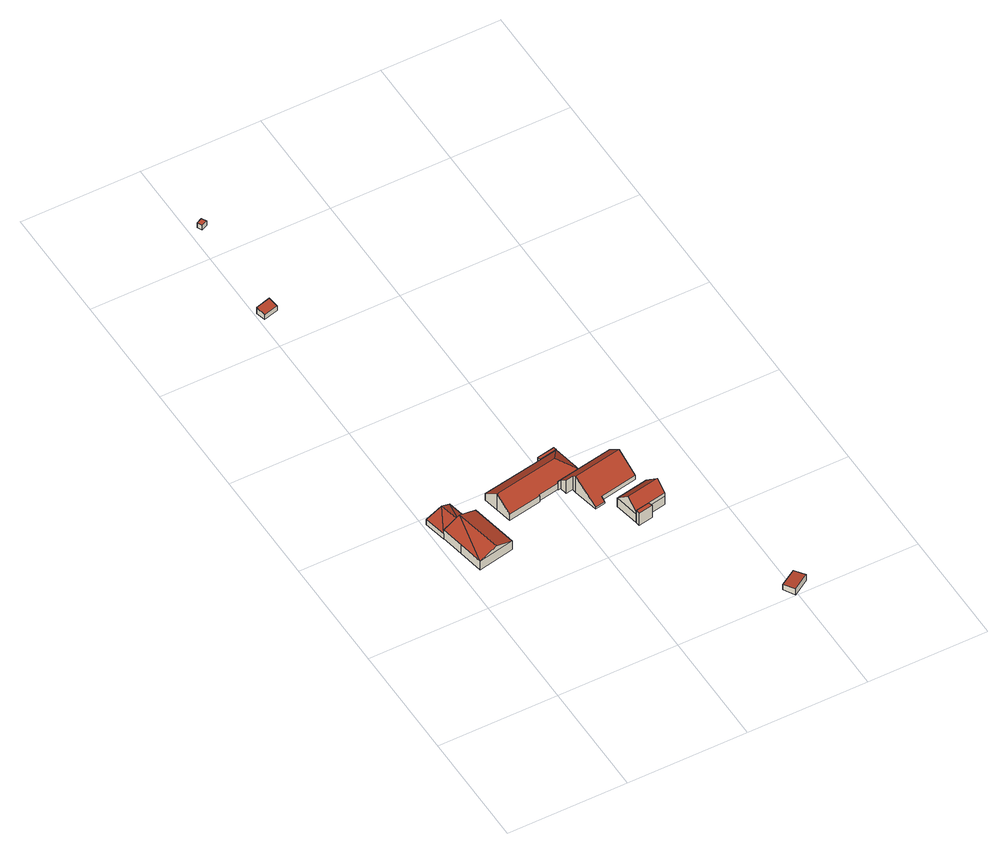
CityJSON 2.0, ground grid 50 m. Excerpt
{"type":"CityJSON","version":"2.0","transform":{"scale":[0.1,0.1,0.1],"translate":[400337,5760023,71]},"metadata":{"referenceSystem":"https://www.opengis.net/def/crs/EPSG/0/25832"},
"CityObjects":{
"building1":{"type":"Building","attributes":{"Gemeindeschluessel":"05515000","Geometrietyp2DReferenz":"3000","function":"31001_2700","roofType":"3100","measuredHeight":4.55},"geometry":[{"type":"Solid","lod":"2","boundaries":[[[[0,1,2,3]],[[4,5,1,0]],[[6,7,5,4]],[[3,2,7,6]],[[0,8,4]],[[6,9,3]],[[3,9,8]],[[8,0,3]],[[9,6,4]],[[4,8,9]],[[1,5,7,2]]]],"semantics":{"surfaces":[{"type":"WallSurface"},{"type":"RoofSurface"},{"type":"GroundSurface"}],"values":[[0,0,0,0,0,0,1,1,1,1,2]]}}]},
"building2":{"type":"Building","attributes":{"Gemeindeschluessel":"05515000","Geometrietyp2DReferenz":"3000","function":"31001_2000","roofType":"5000","measuredHeight":7.17},"geometry":[{"type":"Solid","lod":"2","boundaries":[[[[10,11,12,13]],[[14,15,11,10]],[[16,17,15,14]],[[18,19,17,16]],[[20,21,19,18]],[[13,12,21,20]],[[10,22,23,24,14]],[[24,23,16]],[[20,18,16,23]],[[22,10,13]],[[23,22,13,20]],[[24,16,14]],[[11,15,17,19,21,12]]]],"semantics":{"surfaces":[{"type":"WallSurface"},{"type":"RoofSurface"},{"type":"GroundSurface"}],"values":[[0,0,0,0,0,0,1,1,1,0,0,0,2]]}}]},
"building3":{"type":"Building","attributes":{"Gemeindeschluessel":"05515000","Geometrietyp2DReferenz":"3000","function":"51009_1610","roofType":"2100","measuredHeight":3.24},"geometry":[{"type":"Solid","lod":"2","boundaries":[[[[25,26,27,28]],[[29,30,26,25]],[[31,32,30,29]],[[28,27,32,31]],[[29,25,28,31]],[[26,30,32,27]]]],"semantics":{"surfaces":[{"type":"WallSurface"},{"type":"RoofSurface"},{"type":"GroundSurface"}],"values":[[0,0,0,0,1,2]]}}]},
"building4":{"type":"Building","attributes":{"Gemeindeschluessel":"05515000","Geometrietyp2DReferenz":"3000","function":"31001_1000"},"address":[{"country":"Germany","locality":"Münster","thoroughfareNumber":"6","thoroughfareName":"Twerenfeldweg"}],"children":["building4-1","building4-2","building4-3"]},
"building4-1":{"type":"BuildingPart","attributes":{"roofType":"5000","measuredHeight":8.41},"parents":["building4"],"geometry":[{"type":"Solid","lod":"2","boundaries":[[[[33,34,35,36]],[[37,38,34,33]],[[39,40,38,37]],[[41,42,40,39]],[[43,44,42,41]],[[45,46,47,48]],[[49,50,46,45]],[[51,52,53,54]],[[36,35,52,51]],[[45,48,55,49]],[[43,41,39,55,48]],[[37,33,36,51,54,49,55,39]],[[34,38,40,42,44,47,46,50,53,52,35]],[[44,43,48,47]],[[50,49,54,53]]]],"semantics":{"surfaces":[{"type":"WallSurface"},{"type":"RoofSurface"},{"type":"GroundSurface"},{"type":"ClosureSurface"}],"values":[[0,0,0,0,0,0,0,0,0,1,1,1,2,3,3]]}}]},
"building4-2":{"type":"BuildingPart","attributes":{"roofType":"1000","measuredHeight":3.6},"parents":["building4"],"geometry":[{"type":"Solid","lod":"2","boundaries":[[[[56,57,44,43,58]],[[59,60,57,56]],[[61,48,47,60,59]],[[59,56,58,61]],[[57,60,47,44]],[[48,61,58,43]],[[44,47,48,43]]]],"semantics":{"surfaces":[{"type":"WallSurface"},{"type":"RoofSurface"},{"type":"GroundSurface"},{"type":"ClosureSurface"}],"values":[[0,0,0,1,2,0,3]]}}]},
"building4-3":{"type":"BuildingPart","attributes":{"roofType":"3100","measuredHeight":8.32},"parents":["building4"],"geometry":[{"type":"Solid","lod":"2","boundaries":[[[[62,63,64,65]],[[66,52,63,62]],[[67,54,53,52,66]],[[68,69,50,49,70]],[[71,72,69,68]],[[73,74,72,71]],[[75,76,74,73]],[[77,78,76,75]],[[79,80,78,77]],[[81,82,80,79]],[[83,84,82,81]],[[85,86,84,83]],[[65,64,86,85]],[[79,77,75,73,71,81]],[[68,70,67,66,62,65,85,83,81,71]],[[63,52,53,50,69,72,74,76,78,80,82,84,86,64]],[[54,67,70,49]],[[50,53,54,49]]]],"semantics":{"surfaces":[{"type":"WallSurface"},{"type":"RoofSurface"},{"type":"GroundSurface"},{"type":"ClosureSurface"}],"values":[[0,0,0,0,0,0,0,0,0,0,0,0,0,1,1,2,0,3]]}}]},
"building5":{"type":"Building","attributes":{"Gemeindeschluessel":"05515000","Geometrietyp2DReferenz":"3000","function":"31001_2500","roofType":"1000","measuredHeight":2.58},"address":[{"country":"Germany","locality":"Münster","thoroughfareNumber":"343b","thoroughfareName":"Rüschhausweg"}],"geometry":[{"type":"Solid","lod":"2","boundaries":[[[[87,88,89,90]],[[91,92,88,87]],[[93,94,92,91]],[[90,89,94,93]],[[91,87,90,93]],[[88,92,94,89]]]],"semantics":{"surfaces":[{"type":"WallSurface"},{"type":"RoofSurface"},{"type":"GroundSurface"}],"values":[[0,0,0,0,1,2]]}}]},
"building6":{"type":"Building","attributes":{"Gemeindeschluessel":"05515000","Geometrietyp2DReferenz":"3000","function":"31001_1000"},"address":[{"country":"Germany","locality":"Münster","thoroughfareNumber":"4","thoroughfareName":"Twerenfeldweg"}],"children":["building6-1","building6-2"]},
"building6-1":{"type":"BuildingPart","attributes":{"roofType":"1000","measuredHeight":6.19},"parents":["building6"],"geometry":[{"type":"Solid","lod":"2","boundaries":[[[[95,96,97,98,99,100]],[[101,102,103,104,105,106]],[[100,99,102,101]],[[106,95,100,101]],[[98,103,102,99]],[[96,95,106,105]],[[103,98,97,104]],[[97,96,105,104]]]],"semantics":{"surfaces":[{"type":"WallSurface"},{"type":"RoofSurface"},{"type":"GroundSurface"},{"type":"ClosureSurface"}],"values":[[0,0,0,1,2,0,3,3]]}}]},
"building6-2":{"type":"BuildingPart","attributes":{"roofType":"3100","measuredHeight":10.2},"parents":["building6"],"geometry":[{"type":"Solid","lod":"2","boundaries":[[[[107,108,109,110]],[[104,103,108,107]],[[111,112,98,97]],[[110,109,112,111]],[[113,114,110,111]],[[115,116,114,113,96,105]],[[96,113,111,97]],[[116,115,104,107]],[[114,116,107,110]],[[115,105,104]],[[108,103,98,112,109]],[[103,104,97,98]],[[105,96,97,104]]]],"semantics":{"surfaces":[{"type":"WallSurface"},{"type":"RoofSurface"},{"type":"GroundSurface"},{"type":"ClosureSurface"}],"values":[[0,0,0,0,1,1,0,0,0,0,2,3,3]]}}]},
"building7":{"type":"Building","attributes":{"Gemeindeschluessel":"05515000","Geometrietyp2DReferenz":"3000","function":"51009_1610","roofType":"2100","measuredHeight":2.96},"geometry":[{"type":"Solid","lod":"2","boundaries":[[[[117,118,119,120]],[[121,122,118,117]],[[123,124,122,121]],[[120,119,124,123]],[[121,117,120,123]],[[118,122,124,119]]]],"semantics":{"surfaces":[{"type":"WallSurface"},{"type":"RoofSurface"},{"type":"GroundSurface"}],"values":[[0,0,0,0,1,2]]}}]}
},
"vertices":[
[13,968,38],[13,968,12],[32,876,12],[32,876,38],[125,992,38],[125,992,12],[144,897,38],[144,897,12],[87,983,58],[105,889,58],
[182,904,57],[182,904,13],[144,897,13],[144,897,57],[219,705,57],[219,705,13],[69,676,57],[69,676,13],[50,780,57],[50,780,13],[32,876,57],[32,876,13],[144,897,71],[107,890,85],[145,690,85],
[9,2180,44],[9,2180,11],[20,2140,11],[20,2140,34],[71,2196,44],[71,2196,11],[81,2156,34],[81,2156,11],
[422,858,45],[422,858,15],[422,862,15],[422,862,49],[282,832,46],[282,832,15],[269,900,100],[269,900,15],[257,965,49],[257,965,15],[512,1010,49],[512,1010,15],[610,899,49],[610,899,15],[587,1023,15],[587,1023,49],[611,898,49],[611,898,15],[509,878,48],[509,878,15],[509,879,15],[509,879,49],[536,949,99],
[509,1024,51],[509,1024,15],[512,1010,51],[584,1037,51],[584,1037,15],[587,1023,51],
[509,876,58],[509,876,15],[520,878,15],[520,878,58],[509,878,57],[509,879,56],[750,923,57],[750,923,15],[611,898,56],[760,872,98],[760,872,15],[776,782,35],[776,782,15],[618,753,35],[618,753,15],[621,735,23],[621,735,15],[578,727,23],[578,727,15],[558,834,98],[558,834,15],[555,852,84],[555,852,15],[525,846,84],[525,846,15],
[44,2630,43],[44,2630,18],[68,2642,18],[68,2642,43],[34,2650,43],[34,2650,18],[58,2661,43],[58,2661,18],
[671,595,78],[671,595,75],[671,595,59],[671,595,16],[674,577,16],[674,577,78],[734,588,78],[734,588,16],[730,606,16],[730,606,59],[730,606,75],[730,606,78],
[805,620,59],[805,620,16],[787,723,16],[787,723,59],[652,699,59],[652,699,16],[663,638,118],[798,663,118],[730,606,76],[805,620,76],
[1061,46,39],[1061,46,9],[1033,91,9],[1033,91,35],[991,3,39],[991,3,9],[964,49,35],[964,49,9]
]}
